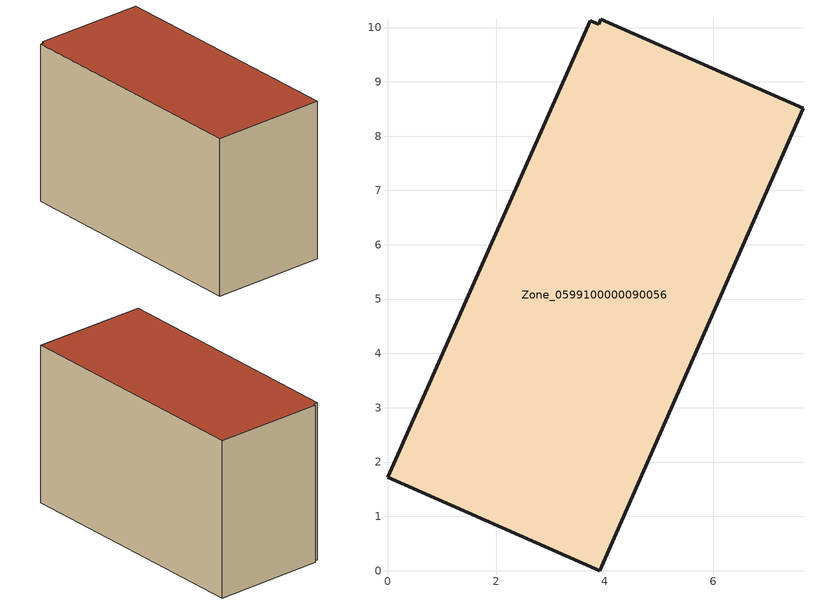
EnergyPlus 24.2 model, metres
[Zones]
Zone_0599100000090056
 floor ground (C_G): 3.89,10.06 3.93,10.15 7.65,8.51 3.91,0 0,1.72 3.73,10.13 z0
 wall outside (C_F): 3.73,10.13 0,1.72 3.91,0 7.65,8.51 3.93,10.15 3.89,10.06 3.73,10.13 z0:5.84
 roof outside (C_R): 3.93,10.15 3.89,10.06 3.73,10.13 0,1.72 3.91,0 7.65,8.51 z5.84
[BUILDING]
Pand.0599100000090056: North Axis=0; Terrain=City; Loads Convergence Tolerance Value=0.04; Temperature Convergence Tolerance Value=0.4; Solar Distribution=FullExterior; Maximum Number of Warmup Days=25; Minimum Number of Warmup Days=1
[Site:Location]
Rotterdam.The.Hague.AP_ZH_NLD Design_Conditions: Latitude=51.96; Longitude=4.45; Time Zone=1; Elevation=-4.5
[SITE:GROUNDTEMPERATURE:BUILDINGSURFACE]
18, 18, 18, 18, 18, 18, 18, 18, 18, 18, 18, 18
[MATERIAL] Thermal Absorptance=0.9; Solar Absorptance=0.7; Visible Absorptance=0.7
Name | Roughness | Thickness | Conductivity | Density | Specific Heat
G.TC.1946-1964 | MediumSmooth | 0.15 | 1 | 540 | 1210
F.TC.1946-1964 | Rough | 0.3 | 0.857143 | 1920 | 840
R.TC.1946-1964 | MediumRough | 0.2 | 0.235294 | 1500 | 1000
[CONSTRUCTION]
C_G: G.TC.1946-1964
C_F: F.TC.1946-1964
C_R: R.TC.1946-1964
[ZONE]
Zone_0599100000090056: Type=1; Multiplier=1; Ceiling Height=Autocalculate; Volume=Autocalculate; Floor Area=autocalculate; Part of Total Floor Area=Yes
[ZONEINFILTRATION:DESIGNFLOWRATE]
Infil_Zone_0599100000090056: Zone or ZoneList or Space or SpaceList=Zone_0599100000090056; Schedule=AlwaysOn; Design Flow Rate Calculation Method=Flow/Area; Flow Rate per Floor Area=0.003; Constant Term Coefficient=1; Temperature Term Coefficient=0; Velocity Term Coefficient=0; Velocity Squared Term Coefficient=0
[HVACTEMPLATE:ZONE:IDEALLOADSAIRSYSTEM]
Zone_0599100000090056: Maximum Heating Supply Air Temperature=50; Minimum Cooling Supply Air Temperature=13; Maximum Heating Supply Air Humidity Ratio=0.0156; Minimum Cooling Supply Air Humidity Ratio=0.0077; Heating Limit=NoLimit; Cooling Limit=NoLimit; Dehumidification Control Type=ConstantSensibleHeatRatio; Cooling Sensible Heat Ratio=0.7; Dehumidification Setpoint=60; Humidification Control Type=None; Humidification Setpoint=30; Outdoor Air Method=None; Outdoor Air Flow Rate per Person=0.00944; Outdoor Air Flow Rate per Zone Floor Area=0; Outdoor Air Flow Rate per Zone=0; Demand Controlled Ventilation Type=None; Outdoor Air Economizer Type=NoEconomizer; Heat Recovery Type=None; Sensible Heat Recovery Effectiveness=0.7; Latent Heat Recovery Effectiveness=0.65
[ZONECONTROL:THERMOSTAT]
ThermostatControl_Zone_0599100000090056: Zone or ZoneList=Zone_0599100000090056; Control Type Schedule=DualSetpointControlType; Control 1=Thermostat_Zone_0599100000090056; Temperature Difference Between Cutout And Setpoint=0
[THERMOSTATSETPOINT:DUALSETPOINT]
Thermostat_Zone_0599100000090056: Heating Setpoint Temperature Schedule=HeatingSetpoint_Zone_0599100000090056; Cooling Setpoint Temperature Schedule=CoolingSetpoint_Zone_0599100000090056
[SCHEDULE:COMPACT]
HeatingSetpoint_Zone_0599100000090056: Through: 12/31, For: AllDays, Until: 24:00, 21
CoolingSetpoint_Zone_0599100000090056: Through: 12/31, For: AllDays, Until: 24:00, 24
DualSetpointControlType: Through: 12/31, For: AllDays, Until: 24:00, 4
AlwaysOn: Through: 12/31, For: AllDays, Until: 24:00, 1
